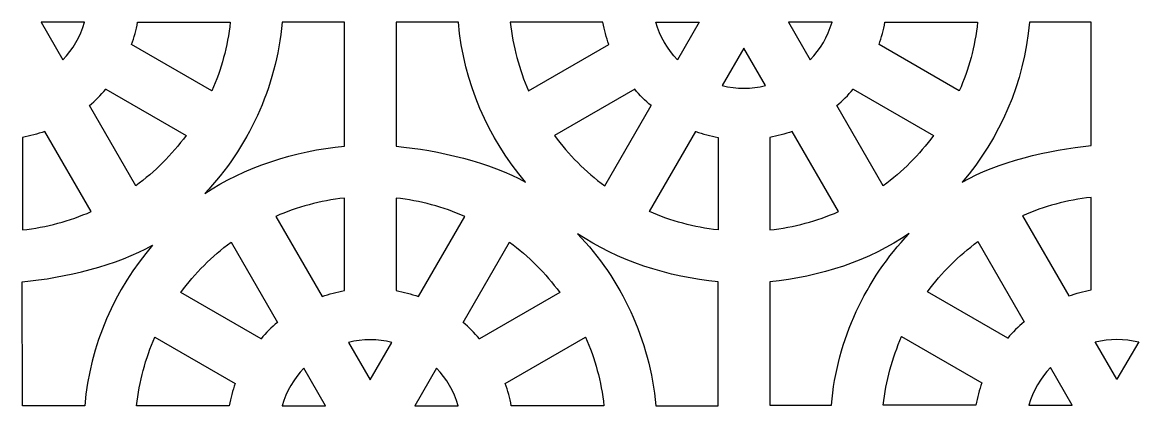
# Model space of a CAD drawing. Header units: centimetres. Extents: x -87 to 87, y -88 to 88.
# Drawn here: x -87.36 to -48.43, y -62.21 to -48.82 of the extents above; entities that cross this region are included whole.
import ezdxf

# ---------------------------------------------------------------- set-up
doc = ezdxf.new("R2010")
doc.units = ezdxf.units.CM
doc.header["$MEASUREMENT"] = 0
doc.layers.add('layer 1', color=7, linetype='Continuous')

msp = doc.modelspace()

# ---------------------------------------------------------------- linework, layer by layer
at = {"layer": 'layer 1', "color": 114}
for points, knots in [([(-86.69937, -48.81883), (-86.69937, -48.81883), (-85.18663, -48.81885), (-85.18663, -48.81885), (-85.18663, -48.81885), (-85.33214, -49.31608), (-85.59514, -49.76319), (-85.94348, -50.12805), (-85.94348, -50.12805), (-85.94348, -50.12805), (-86.69937, -48.81883), (-86.69937, -48.81883)], [0, 0, 0, 0, 0.25, 0.25, 0.25, 0.25, 0.5, 0.5, 0.5, 0.5, 1, 1, 1, 1]), ([(-80.74816, -51.21552), (-80.41961, -50.46833), (-80.1993, -49.6628), (-80.10712, -48.81885), (-80.10712, -48.81885), (-80.10712, -48.81885), (-83.3391, -48.81885), (-83.3391, -48.81885), (-83.3391, -48.81885), (-83.38786, -49.087), (-83.45803, -49.34772), (-83.54775, -49.59914), (-83.54775, -49.59914), (-83.54775, -49.59914), (-80.74816, -51.21552), (-80.74816, -51.21552)], [0, 0, 0, 0, 0.2, 0.2, 0.2, 0.2, 0.4, 0.4, 0.4, 0.4, 0.6, 0.6, 0.6, 0.6, 1, 1, 1, 1]), ([(-76.12488, -48.81886), (-76.12488, -48.81886), (-76.12489, -53.14588), (-76.12489, -53.14588), (-76.12489, -53.14588), (-77.84079, -53.29901), (-79.6426, -53.88578), (-80.99894, -54.79576), (-80.99894, -54.79576), (-79.49377, -53.20748), (-78.50413, -51.12576), (-78.29825, -48.81886), (-78.29825, -48.81886), (-78.29825, -48.81886), (-76.12488, -48.81886), (-76.12488, -48.81886)], [0, 0, 0, 0, 0.2, 0.2, 0.2, 0.2, 0.4, 0.4, 0.4, 0.4, 0.6, 0.6, 0.6, 0.6, 1, 1, 1, 1]), ([(-69.80921, -54.39729), (-71.01507, -53.7147), (-72.87427, -53.27533), (-74.32488, -53.14589), (-74.32488, -53.14589), (-74.32488, -53.14589), (-74.32538, -48.81885), (-74.32538, -48.81885), (-74.32538, -48.81885), (-74.32538, -48.81885), (-72.15194, -48.81885), (-72.15194, -48.81885), (-72.15194, -48.81885), (-71.96286, -50.93753), (-71.11267, -52.86628), (-69.80921, -54.39729)], [0, 0, 0, 0, 0.2, 0.2, 0.2, 0.2, 0.4, 0.4, 0.4, 0.4, 0.6, 0.6, 0.6, 0.6, 1, 1, 1, 1]), ([(-70.34305, -48.81885), (-70.34305, -48.81885), (-67.11107, -48.81883), (-67.11107, -48.81883), (-67.11107, -48.81883), (-67.06229, -49.08702), (-66.99223, -49.34779), (-66.9025, -49.59924), (-66.9025, -49.59924), (-66.9025, -49.59924), (-69.70192, -51.2155), (-69.70192, -51.2155), (-69.70192, -51.2155), (-70.03047, -50.4683), (-70.25086, -49.66281), (-70.34305, -48.81885)], [0, 0, 0, 0, 0.2, 0.2, 0.2, 0.2, 0.4, 0.4, 0.4, 0.4, 0.6, 0.6, 0.6, 0.6, 1, 1, 1, 1]), ([(-64.50664, -50.12808), (-64.50664, -50.12808), (-63.75075, -48.81885), (-63.75075, -48.81885), (-63.75075, -48.81885), (-63.75075, -48.81885), (-65.26353, -48.81885), (-65.26353, -48.81885), (-65.26353, -48.81885), (-65.11803, -49.31605), (-64.85501, -49.76318), (-64.50664, -50.12808)], [0, 0, 0, 0, 0.25, 0.25, 0.25, 0.25, 0.5, 0.5, 0.5, 0.5, 1, 1, 1, 1]), ([(-60.63301, -48.81883), (-60.63301, -48.81883), (-59.12027, -48.81885), (-59.12027, -48.81885), (-59.12027, -48.81885), (-59.26578, -49.31608), (-59.52878, -49.76319), (-59.87712, -50.12805), (-59.87712, -50.12805), (-59.87712, -50.12805), (-60.63301, -48.81883), (-60.63301, -48.81883)], [0, 0, 0, 0, 0.25, 0.25, 0.25, 0.25, 0.5, 0.5, 0.5, 0.5, 1, 1, 1, 1]), ([(-54.6818, -51.21552), (-54.35325, -50.46833), (-54.13294, -49.6628), (-54.04076, -48.81885), (-54.04076, -48.81885), (-54.04076, -48.81885), (-57.27274, -48.81885), (-57.27274, -48.81885), (-57.27274, -48.81885), (-57.3215, -49.087), (-57.39167, -49.34772), (-57.48139, -49.59914), (-57.48139, -49.59914), (-57.48139, -49.59914), (-54.6818, -51.21552), (-54.6818, -51.21552)], [0, 0, 0, 0, 0.2, 0.2, 0.2, 0.2, 0.4, 0.4, 0.4, 0.4, 0.6, 0.6, 0.6, 0.6, 1, 1, 1, 1]), ([(-50.08163, -48.81885), (-50.08163, -48.81885), (-50.08162, -53.12497), (-50.08162, -53.12497), (-50.08162, -53.12497), (-51.54793, -53.25582), (-53.36027, -53.70334), (-54.57573, -54.3986), (-54.57573, -54.3986), (-53.27165, -52.86738), (-52.42102, -50.93815), (-52.23189, -48.81886), (-52.23189, -48.81886), (-52.23189, -48.81886), (-50.08163, -48.81885), (-50.08163, -48.81885)], [0, 0, 0, 0, 0.2, 0.2, 0.2, 0.2, 0.4, 0.4, 0.4, 0.4, 0.6, 0.6, 0.6, 0.6, 1, 1, 1, 1]), ([(-62.94822, -51.02883), (-62.94822, -51.02883), (-62.19189, -49.71882), (-62.19189, -49.71882), (-62.19189, -49.71882), (-62.19189, -49.71882), (-61.43551, -51.02885), (-61.43551, -51.02885), (-61.43551, -51.02885), (-61.93027, -51.14884), (-62.45346, -51.14879), (-62.94822, -51.02883)], [0, 0, 0, 0, 0.25, 0.25, 0.25, 0.25, 0.5, 0.5, 0.5, 0.5, 1, 1, 1, 1]), ([(-85.01973, -51.72805), (-85.01973, -51.72805), (-83.40352, -54.52744), (-83.40352, -54.52744), (-83.40352, -54.52744), (-82.73412, -54.03482), (-82.14222, -53.44293), (-81.6496, -52.77353), (-81.6496, -52.77353), (-81.6496, -52.77353), (-84.44896, -51.15727), (-84.44896, -51.15727), (-84.44896, -51.15727), (-84.62359, -51.36247), (-84.81452, -51.55341), (-85.01973, -51.72805)], [0, 0, 0, 0, 0.2, 0.2, 0.2, 0.2, 0.4, 0.4, 0.4, 0.4, 0.6, 0.6, 0.6, 0.6, 1, 1, 1, 1]), ([(-67.04663, -54.52745), (-67.71603, -54.03483), (-68.30789, -53.44293), (-68.80052, -52.77353), (-68.80052, -52.77353), (-68.80052, -52.77353), (-66.00127, -51.15738), (-66.00127, -51.15738), (-66.00127, -51.15738), (-65.82662, -51.3626), (-65.63566, -51.55353), (-65.43045, -51.72817), (-65.43045, -51.72817), (-65.43045, -51.72817), (-67.04663, -54.52745), (-67.04663, -54.52745)], [0, 0, 0, 0, 0.2, 0.2, 0.2, 0.2, 0.4, 0.4, 0.4, 0.4, 0.6, 0.6, 0.6, 0.6, 1, 1, 1, 1]), ([(-58.95337, -51.72805), (-58.95337, -51.72805), (-57.33716, -54.52744), (-57.33716, -54.52744), (-57.33716, -54.52744), (-56.66776, -54.03482), (-56.07586, -53.44293), (-55.58324, -52.77353), (-55.58324, -52.77353), (-55.58324, -52.77353), (-58.3826, -51.15727), (-58.3826, -51.15727), (-58.3826, -51.15727), (-58.55723, -51.36247), (-58.74816, -51.55341), (-58.95337, -51.72805)], [0, 0, 0, 0, 0.2, 0.2, 0.2, 0.2, 0.4, 0.4, 0.4, 0.4, 0.6, 0.6, 0.6, 0.6, 1, 1, 1, 1]), ([(-87.35828, -56.06989), (-87.35828, -56.06989), (-87.35828, -52.83798), (-87.35828, -52.83798), (-87.35828, -52.83798), (-87.0901, -52.78921), (-86.82934, -52.71904), (-86.57789, -52.6293), (-86.57789, -52.6293), (-86.57789, -52.6293), (-84.96154, -55.42889), (-84.96154, -55.42889), (-84.96154, -55.42889), (-85.70876, -55.75745), (-86.51432, -55.9777), (-87.35828, -56.06989)], [0, 0, 0, 0, 0.2, 0.2, 0.2, 0.2, 0.4, 0.4, 0.4, 0.4, 0.6, 0.6, 0.6, 0.6, 1, 1, 1, 1]), ([(-63.87226, -52.62932), (-63.87226, -52.62932), (-65.48847, -55.42865), (-65.48847, -55.42865), (-65.48847, -55.42865), (-64.74127, -55.75721), (-63.93587, -55.97764), (-63.09192, -56.06981), (-63.09192, -56.06981), (-63.09192, -56.06981), (-63.09192, -52.83799), (-63.09192, -52.83799), (-63.09192, -52.83799), (-63.36009, -52.78923), (-63.62082, -52.71905), (-63.87226, -52.62932)], [0, 0, 0, 0, 0.2, 0.2, 0.2, 0.2, 0.4, 0.4, 0.4, 0.4, 0.6, 0.6, 0.6, 0.6, 1, 1, 1, 1]), ([(-61.29192, -56.06989), (-61.29192, -56.06989), (-61.29192, -52.83798), (-61.29192, -52.83798), (-61.29192, -52.83798), (-61.02374, -52.78921), (-60.76298, -52.71904), (-60.51153, -52.6293), (-60.51153, -52.6293), (-60.51153, -52.6293), (-58.89518, -55.42889), (-58.89518, -55.42889), (-58.89518, -55.42889), (-59.6424, -55.75745), (-60.44796, -55.9777), (-61.29192, -56.06989)], [0, 0, 0, 0, 0.2, 0.2, 0.2, 0.2, 0.4, 0.4, 0.4, 0.4, 0.6, 0.6, 0.6, 0.6, 1, 1, 1, 1]), ([(-76.12488, -54.95476), (-76.12488, -54.95476), (-76.12485, -58.18672), (-76.12485, -58.18672), (-76.12485, -58.18672), (-76.39305, -58.2355), (-76.65381, -58.30562), (-76.90526, -58.39535), (-76.90526, -58.39535), (-76.90526, -58.39535), (-78.5216, -55.5958), (-78.5216, -55.5958), (-78.5216, -55.5958), (-77.77439, -55.26724), (-76.96884, -55.04692), (-76.12488, -54.95476)], [0, 0, 0, 0, 0.2, 0.2, 0.2, 0.2, 0.4, 0.4, 0.4, 0.4, 0.6, 0.6, 0.6, 0.6, 1, 1, 1, 1]), ([(-73.54447, -58.39542), (-73.79593, -58.30569), (-74.0567, -58.2355), (-74.32491, -58.18672), (-74.32491, -58.18672), (-74.32491, -58.18672), (-74.32488, -54.95476), (-74.32488, -54.95476), (-74.32488, -54.95476), (-73.48092, -55.04693), (-72.6755, -55.26753), (-71.92828, -55.59609), (-71.92828, -55.59609), (-71.92828, -55.59609), (-73.54447, -58.39542), (-73.54447, -58.39542)], [0, 0, 0, 0, 0.2, 0.2, 0.2, 0.2, 0.4, 0.4, 0.4, 0.4, 0.6, 0.6, 0.6, 0.6, 1, 1, 1, 1]), ([(-50.86198, -58.37449), (-50.86198, -58.37449), (-52.47819, -55.57516), (-52.47819, -55.57516), (-52.47819, -55.57516), (-51.73099, -55.2466), (-50.92559, -55.02617), (-50.08164, -54.934), (-50.08164, -54.934), (-50.08164, -54.934), (-50.08164, -58.16582), (-50.08164, -58.16582), (-50.08164, -58.16582), (-50.34981, -58.21458), (-50.61054, -58.28476), (-50.86198, -58.37449)], [0, 0, 0, 0, 0.2, 0.2, 0.2, 0.2, 0.4, 0.4, 0.4, 0.4, 0.6, 0.6, 0.6, 0.6, 1, 1, 1, 1]), ([(-67.99321, -56.19985), (-66.62752, -57.12643), (-64.82602, -57.72408), (-63.0919, -57.87884), (-63.0919, -57.87884), (-63.0919, -57.87884), (-63.09191, -62.20595), (-63.09191, -62.20595), (-63.09191, -62.20595), (-63.09191, -62.20595), (-65.26484, -62.20595), (-65.26484, -62.20595), (-65.26484, -62.20595), (-65.47197, -59.8849), (-66.47249, -57.79179), (-67.99321, -56.19985)], [0, 0, 0, 0, 0.2, 0.2, 0.2, 0.2, 0.4, 0.4, 0.4, 0.4, 0.6, 0.6, 0.6, 0.6, 1, 1, 1, 1]), ([(-61.29244, -62.18496), (-61.29244, -62.18496), (-61.29272, -57.87891), (-61.29272, -57.87891), (-61.29272, -57.87891), (-59.55749, -57.72421), (-57.79828, -57.12601), (-56.43195, -56.19853), (-56.43195, -56.19853), (-57.94219, -57.78802), (-58.93538, -59.87346), (-59.14166, -62.18496), (-59.14166, -62.18496), (-59.14166, -62.18496), (-61.29244, -62.18496), (-61.29244, -62.18496)], [0, 0, 0, 0, 0.2, 0.2, 0.2, 0.2, 0.4, 0.4, 0.4, 0.4, 0.6, 0.6, 0.6, 0.6, 1, 1, 1, 1]), ([(-87.35885, -62.20595), (-87.35885, -62.20595), (-85.1849, -62.20595), (-85.1849, -62.20595), (-85.1849, -62.20595), (-84.99453, -60.0726), (-84.13388, -58.1318), (-82.81509, -56.59574), (-82.81509, -56.59574), (-84.03484, -57.29654), (-85.88585, -57.74756), (-87.35908, -57.87891), (-87.35908, -57.87891), (-87.35908, -57.87891), (-87.35885, -62.20595), (-87.35885, -62.20595)], [0, 0, 0, 0, 0.2, 0.2, 0.2, 0.2, 0.4, 0.4, 0.4, 0.4, 0.6, 0.6, 0.6, 0.6, 1, 1, 1, 1]), ([(-80.07956, -56.49731), (-80.74898, -56.98995), (-81.34091, -57.58177), (-81.83353, -58.25116), (-81.83353, -58.25116), (-81.83353, -58.25116), (-79.03416, -59.86737), (-79.03416, -59.86737), (-79.03416, -59.86737), (-78.85952, -59.66217), (-78.66859, -59.47127), (-78.46337, -59.29662), (-78.46337, -59.29662), (-78.46337, -59.29662), (-80.07956, -56.49731), (-80.07956, -56.49731)], [0, 0, 0, 0, 0.2, 0.2, 0.2, 0.2, 0.4, 0.4, 0.4, 0.4, 0.6, 0.6, 0.6, 0.6, 1, 1, 1, 1]), ([(-68.61627, -58.25122), (-69.10889, -57.58179), (-69.70091, -56.9903), (-70.37034, -56.49764), (-70.37034, -56.49764), (-70.37034, -56.49764), (-71.98634, -59.29663), (-71.98634, -59.29663), (-71.98634, -59.29663), (-71.78114, -59.47126), (-71.59022, -59.66218), (-71.41558, -59.86739), (-71.41558, -59.86739), (-71.41558, -59.86739), (-68.61627, -58.25122), (-68.61627, -58.25122)], [0, 0, 0, 0, 0.2, 0.2, 0.2, 0.2, 0.4, 0.4, 0.4, 0.4, 0.6, 0.6, 0.6, 0.6, 1, 1, 1, 1]), ([(-54.03635, -56.47636), (-54.70575, -56.96898), (-55.29761, -57.56088), (-55.79024, -58.23028), (-55.79024, -58.23028), (-55.79024, -58.23028), (-52.99099, -59.84643), (-52.99099, -59.84643), (-52.99099, -59.84643), (-52.81634, -59.64121), (-52.62538, -59.45028), (-52.42017, -59.27564), (-52.42017, -59.27564), (-52.42017, -59.27564), (-54.03635, -56.47636), (-54.03635, -56.47636)], [0, 0, 0, 0, 0.2, 0.2, 0.2, 0.2, 0.4, 0.4, 0.4, 0.4, 0.6, 0.6, 0.6, 0.6, 1, 1, 1, 1]), ([(-82.73495, -59.80919), (-83.06352, -60.55642), (-83.28385, -61.36196), (-83.37602, -62.20594), (-83.37602, -62.20594), (-83.37602, -62.20594), (-80.14407, -62.20602), (-80.14407, -62.20602), (-80.14407, -62.20602), (-80.09531, -61.93779), (-80.02522, -61.67696), (-79.93546, -61.42546), (-79.93546, -61.42546), (-79.93546, -61.42546), (-82.73495, -59.80919), (-82.73495, -59.80919)], [0, 0, 0, 0, 0.2, 0.2, 0.2, 0.2, 0.4, 0.4, 0.4, 0.4, 0.6, 0.6, 0.6, 0.6, 1, 1, 1, 1]), ([(-74.46849, -59.99584), (-74.46849, -59.99584), (-75.22486, -61.30593), (-75.22486, -61.30593), (-75.22486, -61.30593), (-75.22486, -61.30593), (-75.98118, -59.99584), (-75.98118, -59.99584), (-75.98118, -59.99584), (-75.4865, -59.87592), (-74.96317, -59.87591), (-74.46849, -59.99584)], [0, 0, 0, 0, 0.25, 0.25, 0.25, 0.25, 0.5, 0.5, 0.5, 0.5, 1, 1, 1, 1]), ([(-67.71475, -59.80919), (-67.71475, -59.80919), (-70.51436, -61.42553), (-70.51436, -61.42553), (-70.51436, -61.42553), (-70.42463, -61.677), (-70.35428, -61.93773), (-70.30551, -62.20595), (-70.30551, -62.20595), (-70.30551, -62.20595), (-67.07372, -62.20595), (-67.07372, -62.20595), (-67.07372, -62.20595), (-67.16589, -61.36197), (-67.3862, -60.5564), (-67.71475, -59.80919)], [0, 0, 0, 0, 0.2, 0.2, 0.2, 0.2, 0.4, 0.4, 0.4, 0.4, 0.6, 0.6, 0.6, 0.6, 1, 1, 1, 1]), ([(-57.33277, -62.18496), (-57.33277, -62.18496), (-54.10079, -62.18498), (-54.10079, -62.18498), (-54.10079, -62.18498), (-54.05201, -61.91679), (-53.98195, -61.65602), (-53.89222, -61.40457), (-53.89222, -61.40457), (-53.89222, -61.40457), (-56.69164, -59.78831), (-56.69164, -59.78831), (-56.69164, -59.78831), (-57.02019, -60.53551), (-57.24058, -61.341), (-57.33277, -62.18496)], [0, 0, 0, 0, 0.2, 0.2, 0.2, 0.2, 0.4, 0.4, 0.4, 0.4, 0.6, 0.6, 0.6, 0.6, 1, 1, 1, 1]), ([(-49.93794, -59.97498), (-49.93794, -59.97498), (-49.18161, -61.28499), (-49.18161, -61.28499), (-49.18161, -61.28499), (-49.18161, -61.28499), (-48.42523, -59.97496), (-48.42523, -59.97496), (-48.42523, -59.97496), (-48.91999, -59.85497), (-49.44318, -59.85502), (-49.93794, -59.97498)], [0, 0, 0, 0, 0.25, 0.25, 0.25, 0.25, 0.5, 0.5, 0.5, 0.5, 1, 1, 1, 1]), ([(-77.53959, -60.89665), (-77.53959, -60.89665), (-76.7837, -62.20595), (-76.7837, -62.20595), (-76.7837, -62.20595), (-76.7837, -62.20595), (-78.2965, -62.20595), (-78.2965, -62.20595), (-78.2965, -62.20595), (-78.151, -61.70872), (-77.88798, -61.26158), (-77.53959, -60.89665)], [0, 0, 0, 0, 0.25, 0.25, 0.25, 0.25, 0.5, 0.5, 0.5, 0.5, 1, 1, 1, 1]), ([(-73.66602, -62.20595), (-73.66602, -62.20595), (-72.91008, -60.89665), (-72.91008, -60.89665), (-72.91008, -60.89665), (-72.56172, -61.26154), (-72.29875, -61.70869), (-72.15325, -62.20595), (-72.15325, -62.20595), (-72.15325, -62.20595), (-73.66602, -62.20595), (-73.66602, -62.20595)], [0, 0, 0, 0, 0.25, 0.25, 0.25, 0.25, 0.5, 0.5, 0.5, 0.5, 1, 1, 1, 1]), ([(-51.49636, -60.87573), (-51.49636, -60.87573), (-50.74047, -62.18496), (-50.74047, -62.18496), (-50.74047, -62.18496), (-50.74047, -62.18496), (-52.25325, -62.18496), (-52.25325, -62.18496), (-52.25325, -62.18496), (-52.10775, -61.68776), (-51.84473, -61.24063), (-51.49636, -60.87573)], [0, 0, 0, 0, 0.25, 0.25, 0.25, 0.25, 0.5, 0.5, 0.5, 0.5, 1, 1, 1, 1])]:
    msp.add_open_spline(points, degree=3, knots=knots, dxfattribs=at)
at = {"layer": 'layer 1', "color": 250, "lineweight": 9}
for points, knots in [([(-86.69937, -48.81883), (-86.69937, -48.81883), (-85.18663, -48.81885), (-85.18663, -48.81885), (-85.18663, -48.81885), (-85.33214, -49.31608), (-85.59514, -49.76319), (-85.94348, -50.12805), (-85.94348, -50.12805), (-85.94348, -50.12805), (-86.69937, -48.81883), (-86.69937, -48.81883)], [0, 0, 0, 0, 0.25, 0.25, 0.25, 0.25, 0.5, 0.5, 0.5, 0.5, 1, 1, 1, 1]), ([(-80.74816, -51.21552), (-80.41961, -50.46833), (-80.1993, -49.6628), (-80.10712, -48.81885), (-80.10712, -48.81885), (-80.10712, -48.81885), (-83.3391, -48.81885), (-83.3391, -48.81885), (-83.3391, -48.81885), (-83.38786, -49.087), (-83.45803, -49.34772), (-83.54775, -49.59914), (-83.54775, -49.59914), (-83.54775, -49.59914), (-80.74816, -51.21552), (-80.74816, -51.21552)], [0, 0, 0, 0, 0.2, 0.2, 0.2, 0.2, 0.4, 0.4, 0.4, 0.4, 0.6, 0.6, 0.6, 0.6, 1, 1, 1, 1]), ([(-76.12488, -48.81886), (-76.12488, -48.81886), (-76.12489, -53.14588), (-76.12489, -53.14588), (-76.12489, -53.14588), (-77.84079, -53.29901), (-79.6426, -53.88578), (-80.99894, -54.79576), (-80.99894, -54.79576), (-79.49377, -53.20748), (-78.50413, -51.12576), (-78.29825, -48.81886), (-78.29825, -48.81886), (-78.29825, -48.81886), (-76.12488, -48.81886), (-76.12488, -48.81886)], [0, 0, 0, 0, 0.2, 0.2, 0.2, 0.2, 0.4, 0.4, 0.4, 0.4, 0.6, 0.6, 0.6, 0.6, 1, 1, 1, 1]), ([(-69.80921, -54.39729), (-71.01507, -53.7147), (-72.87427, -53.27533), (-74.32488, -53.14589), (-74.32488, -53.14589), (-74.32488, -53.14589), (-74.32538, -48.81885), (-74.32538, -48.81885), (-74.32538, -48.81885), (-74.32538, -48.81885), (-72.15194, -48.81885), (-72.15194, -48.81885), (-72.15194, -48.81885), (-71.96286, -50.93753), (-71.11267, -52.86628), (-69.80921, -54.39729)], [0, 0, 0, 0, 0.2, 0.2, 0.2, 0.2, 0.4, 0.4, 0.4, 0.4, 0.6, 0.6, 0.6, 0.6, 1, 1, 1, 1]), ([(-70.34305, -48.81885), (-70.34305, -48.81885), (-67.11107, -48.81883), (-67.11107, -48.81883), (-67.11107, -48.81883), (-67.06229, -49.08702), (-66.99223, -49.34779), (-66.9025, -49.59924), (-66.9025, -49.59924), (-66.9025, -49.59924), (-69.70192, -51.2155), (-69.70192, -51.2155), (-69.70192, -51.2155), (-70.03047, -50.4683), (-70.25086, -49.66281), (-70.34305, -48.81885)], [0, 0, 0, 0, 0.2, 0.2, 0.2, 0.2, 0.4, 0.4, 0.4, 0.4, 0.6, 0.6, 0.6, 0.6, 1, 1, 1, 1]), ([(-64.50664, -50.12808), (-64.50664, -50.12808), (-63.75075, -48.81885), (-63.75075, -48.81885), (-63.75075, -48.81885), (-63.75075, -48.81885), (-65.26353, -48.81885), (-65.26353, -48.81885), (-65.26353, -48.81885), (-65.11803, -49.31605), (-64.85501, -49.76318), (-64.50664, -50.12808)], [0, 0, 0, 0, 0.25, 0.25, 0.25, 0.25, 0.5, 0.5, 0.5, 0.5, 1, 1, 1, 1]), ([(-60.63301, -48.81883), (-60.63301, -48.81883), (-59.12027, -48.81885), (-59.12027, -48.81885), (-59.12027, -48.81885), (-59.26578, -49.31608), (-59.52878, -49.76319), (-59.87712, -50.12805), (-59.87712, -50.12805), (-59.87712, -50.12805), (-60.63301, -48.81883), (-60.63301, -48.81883)], [0, 0, 0, 0, 0.25, 0.25, 0.25, 0.25, 0.5, 0.5, 0.5, 0.5, 1, 1, 1, 1]), ([(-54.6818, -51.21552), (-54.35325, -50.46833), (-54.13294, -49.6628), (-54.04076, -48.81885), (-54.04076, -48.81885), (-54.04076, -48.81885), (-57.27274, -48.81885), (-57.27274, -48.81885), (-57.27274, -48.81885), (-57.3215, -49.087), (-57.39167, -49.34772), (-57.48139, -49.59914), (-57.48139, -49.59914), (-57.48139, -49.59914), (-54.6818, -51.21552), (-54.6818, -51.21552)], [0, 0, 0, 0, 0.2, 0.2, 0.2, 0.2, 0.4, 0.4, 0.4, 0.4, 0.6, 0.6, 0.6, 0.6, 1, 1, 1, 1]), ([(-50.08163, -48.81885), (-50.08163, -48.81885), (-50.08162, -53.12497), (-50.08162, -53.12497), (-50.08162, -53.12497), (-51.54793, -53.25582), (-53.36027, -53.70334), (-54.57573, -54.3986), (-54.57573, -54.3986), (-53.27165, -52.86738), (-52.42102, -50.93815), (-52.23189, -48.81886), (-52.23189, -48.81886), (-52.23189, -48.81886), (-50.08163, -48.81885), (-50.08163, -48.81885)], [0, 0, 0, 0, 0.2, 0.2, 0.2, 0.2, 0.4, 0.4, 0.4, 0.4, 0.6, 0.6, 0.6, 0.6, 1, 1, 1, 1]), ([(-62.94822, -51.02883), (-62.94822, -51.02883), (-62.19189, -49.71882), (-62.19189, -49.71882), (-62.19189, -49.71882), (-62.19189, -49.71882), (-61.43551, -51.02885), (-61.43551, -51.02885), (-61.43551, -51.02885), (-61.93027, -51.14884), (-62.45346, -51.14879), (-62.94822, -51.02883)], [0, 0, 0, 0, 0.25, 0.25, 0.25, 0.25, 0.5, 0.5, 0.5, 0.5, 1, 1, 1, 1]), ([(-85.01973, -51.72805), (-85.01973, -51.72805), (-83.40352, -54.52744), (-83.40352, -54.52744), (-83.40352, -54.52744), (-82.73412, -54.03482), (-82.14222, -53.44293), (-81.6496, -52.77353), (-81.6496, -52.77353), (-81.6496, -52.77353), (-84.44896, -51.15727), (-84.44896, -51.15727), (-84.44896, -51.15727), (-84.62359, -51.36247), (-84.81452, -51.55341), (-85.01973, -51.72805)], [0, 0, 0, 0, 0.2, 0.2, 0.2, 0.2, 0.4, 0.4, 0.4, 0.4, 0.6, 0.6, 0.6, 0.6, 1, 1, 1, 1]), ([(-67.04663, -54.52745), (-67.71603, -54.03483), (-68.30789, -53.44293), (-68.80052, -52.77353), (-68.80052, -52.77353), (-68.80052, -52.77353), (-66.00127, -51.15738), (-66.00127, -51.15738), (-66.00127, -51.15738), (-65.82662, -51.3626), (-65.63566, -51.55353), (-65.43045, -51.72817), (-65.43045, -51.72817), (-65.43045, -51.72817), (-67.04663, -54.52745), (-67.04663, -54.52745)], [0, 0, 0, 0, 0.2, 0.2, 0.2, 0.2, 0.4, 0.4, 0.4, 0.4, 0.6, 0.6, 0.6, 0.6, 1, 1, 1, 1]), ([(-58.95337, -51.72805), (-58.95337, -51.72805), (-57.33716, -54.52744), (-57.33716, -54.52744), (-57.33716, -54.52744), (-56.66776, -54.03482), (-56.07586, -53.44293), (-55.58324, -52.77353), (-55.58324, -52.77353), (-55.58324, -52.77353), (-58.3826, -51.15727), (-58.3826, -51.15727), (-58.3826, -51.15727), (-58.55723, -51.36247), (-58.74816, -51.55341), (-58.95337, -51.72805)], [0, 0, 0, 0, 0.2, 0.2, 0.2, 0.2, 0.4, 0.4, 0.4, 0.4, 0.6, 0.6, 0.6, 0.6, 1, 1, 1, 1]), ([(-87.35828, -56.06989), (-87.35828, -56.06989), (-87.35828, -52.83798), (-87.35828, -52.83798), (-87.35828, -52.83798), (-87.0901, -52.78921), (-86.82934, -52.71904), (-86.57789, -52.6293), (-86.57789, -52.6293), (-86.57789, -52.6293), (-84.96154, -55.42889), (-84.96154, -55.42889), (-84.96154, -55.42889), (-85.70876, -55.75745), (-86.51432, -55.9777), (-87.35828, -56.06989)], [0, 0, 0, 0, 0.2, 0.2, 0.2, 0.2, 0.4, 0.4, 0.4, 0.4, 0.6, 0.6, 0.6, 0.6, 1, 1, 1, 1]), ([(-63.87226, -52.62932), (-63.87226, -52.62932), (-65.48847, -55.42865), (-65.48847, -55.42865), (-65.48847, -55.42865), (-64.74127, -55.75721), (-63.93587, -55.97764), (-63.09192, -56.06981), (-63.09192, -56.06981), (-63.09192, -56.06981), (-63.09192, -52.83799), (-63.09192, -52.83799), (-63.09192, -52.83799), (-63.36009, -52.78923), (-63.62082, -52.71905), (-63.87226, -52.62932)], [0, 0, 0, 0, 0.2, 0.2, 0.2, 0.2, 0.4, 0.4, 0.4, 0.4, 0.6, 0.6, 0.6, 0.6, 1, 1, 1, 1]), ([(-61.29192, -56.06989), (-61.29192, -56.06989), (-61.29192, -52.83798), (-61.29192, -52.83798), (-61.29192, -52.83798), (-61.02374, -52.78921), (-60.76298, -52.71904), (-60.51153, -52.6293), (-60.51153, -52.6293), (-60.51153, -52.6293), (-58.89518, -55.42889), (-58.89518, -55.42889), (-58.89518, -55.42889), (-59.6424, -55.75745), (-60.44796, -55.9777), (-61.29192, -56.06989)], [0, 0, 0, 0, 0.2, 0.2, 0.2, 0.2, 0.4, 0.4, 0.4, 0.4, 0.6, 0.6, 0.6, 0.6, 1, 1, 1, 1]), ([(-76.12488, -54.95476), (-76.12488, -54.95476), (-76.12485, -58.18672), (-76.12485, -58.18672), (-76.12485, -58.18672), (-76.39305, -58.2355), (-76.65381, -58.30562), (-76.90526, -58.39535), (-76.90526, -58.39535), (-76.90526, -58.39535), (-78.5216, -55.5958), (-78.5216, -55.5958), (-78.5216, -55.5958), (-77.77439, -55.26724), (-76.96884, -55.04692), (-76.12488, -54.95476)], [0, 0, 0, 0, 0.2, 0.2, 0.2, 0.2, 0.4, 0.4, 0.4, 0.4, 0.6, 0.6, 0.6, 0.6, 1, 1, 1, 1]), ([(-73.54447, -58.39542), (-73.79593, -58.30569), (-74.0567, -58.2355), (-74.32491, -58.18672), (-74.32491, -58.18672), (-74.32491, -58.18672), (-74.32488, -54.95476), (-74.32488, -54.95476), (-74.32488, -54.95476), (-73.48092, -55.04693), (-72.6755, -55.26753), (-71.92828, -55.59609), (-71.92828, -55.59609), (-71.92828, -55.59609), (-73.54447, -58.39542), (-73.54447, -58.39542)], [0, 0, 0, 0, 0.2, 0.2, 0.2, 0.2, 0.4, 0.4, 0.4, 0.4, 0.6, 0.6, 0.6, 0.6, 1, 1, 1, 1]), ([(-50.86198, -58.37449), (-50.86198, -58.37449), (-52.47819, -55.57516), (-52.47819, -55.57516), (-52.47819, -55.57516), (-51.73099, -55.2466), (-50.92559, -55.02617), (-50.08164, -54.934), (-50.08164, -54.934), (-50.08164, -54.934), (-50.08164, -58.16582), (-50.08164, -58.16582), (-50.08164, -58.16582), (-50.34981, -58.21458), (-50.61054, -58.28476), (-50.86198, -58.37449)], [0, 0, 0, 0, 0.2, 0.2, 0.2, 0.2, 0.4, 0.4, 0.4, 0.4, 0.6, 0.6, 0.6, 0.6, 1, 1, 1, 1]), ([(-67.99321, -56.19985), (-66.62752, -57.12643), (-64.82602, -57.72408), (-63.0919, -57.87884), (-63.0919, -57.87884), (-63.0919, -57.87884), (-63.09191, -62.20595), (-63.09191, -62.20595), (-63.09191, -62.20595), (-63.09191, -62.20595), (-65.26484, -62.20595), (-65.26484, -62.20595), (-65.26484, -62.20595), (-65.47197, -59.8849), (-66.47249, -57.79179), (-67.99321, -56.19985)], [0, 0, 0, 0, 0.2, 0.2, 0.2, 0.2, 0.4, 0.4, 0.4, 0.4, 0.6, 0.6, 0.6, 0.6, 1, 1, 1, 1]), ([(-61.29244, -62.18496), (-61.29244, -62.18496), (-61.29272, -57.87891), (-61.29272, -57.87891), (-61.29272, -57.87891), (-59.55749, -57.72421), (-57.79828, -57.12601), (-56.43195, -56.19853), (-56.43195, -56.19853), (-57.94219, -57.78802), (-58.93538, -59.87346), (-59.14166, -62.18496), (-59.14166, -62.18496), (-59.14166, -62.18496), (-61.29244, -62.18496), (-61.29244, -62.18496)], [0, 0, 0, 0, 0.2, 0.2, 0.2, 0.2, 0.4, 0.4, 0.4, 0.4, 0.6, 0.6, 0.6, 0.6, 1, 1, 1, 1]), ([(-87.35885, -62.20595), (-87.35885, -62.20595), (-85.1849, -62.20595), (-85.1849, -62.20595), (-85.1849, -62.20595), (-84.99453, -60.0726), (-84.13388, -58.1318), (-82.81509, -56.59574), (-82.81509, -56.59574), (-84.03484, -57.29654), (-85.88585, -57.74756), (-87.35908, -57.87891), (-87.35908, -57.87891), (-87.35908, -57.87891), (-87.35885, -62.20595), (-87.35885, -62.20595)], [0, 0, 0, 0, 0.2, 0.2, 0.2, 0.2, 0.4, 0.4, 0.4, 0.4, 0.6, 0.6, 0.6, 0.6, 1, 1, 1, 1]), ([(-80.07956, -56.49731), (-80.74898, -56.98995), (-81.34091, -57.58177), (-81.83353, -58.25116), (-81.83353, -58.25116), (-81.83353, -58.25116), (-79.03416, -59.86737), (-79.03416, -59.86737), (-79.03416, -59.86737), (-78.85952, -59.66217), (-78.66859, -59.47127), (-78.46337, -59.29662), (-78.46337, -59.29662), (-78.46337, -59.29662), (-80.07956, -56.49731), (-80.07956, -56.49731)], [0, 0, 0, 0, 0.2, 0.2, 0.2, 0.2, 0.4, 0.4, 0.4, 0.4, 0.6, 0.6, 0.6, 0.6, 1, 1, 1, 1]), ([(-68.61627, -58.25122), (-69.10889, -57.58179), (-69.70091, -56.9903), (-70.37034, -56.49764), (-70.37034, -56.49764), (-70.37034, -56.49764), (-71.98634, -59.29663), (-71.98634, -59.29663), (-71.98634, -59.29663), (-71.78114, -59.47126), (-71.59022, -59.66218), (-71.41558, -59.86739), (-71.41558, -59.86739), (-71.41558, -59.86739), (-68.61627, -58.25122), (-68.61627, -58.25122)], [0, 0, 0, 0, 0.2, 0.2, 0.2, 0.2, 0.4, 0.4, 0.4, 0.4, 0.6, 0.6, 0.6, 0.6, 1, 1, 1, 1]), ([(-54.03635, -56.47636), (-54.70575, -56.96898), (-55.29761, -57.56088), (-55.79024, -58.23028), (-55.79024, -58.23028), (-55.79024, -58.23028), (-52.99099, -59.84643), (-52.99099, -59.84643), (-52.99099, -59.84643), (-52.81634, -59.64121), (-52.62538, -59.45028), (-52.42017, -59.27564), (-52.42017, -59.27564), (-52.42017, -59.27564), (-54.03635, -56.47636), (-54.03635, -56.47636)], [0, 0, 0, 0, 0.2, 0.2, 0.2, 0.2, 0.4, 0.4, 0.4, 0.4, 0.6, 0.6, 0.6, 0.6, 1, 1, 1, 1]), ([(-82.73495, -59.80919), (-83.06352, -60.55642), (-83.28385, -61.36196), (-83.37602, -62.20594), (-83.37602, -62.20594), (-83.37602, -62.20594), (-80.14407, -62.20602), (-80.14407, -62.20602), (-80.14407, -62.20602), (-80.09531, -61.93779), (-80.02522, -61.67696), (-79.93546, -61.42546), (-79.93546, -61.42546), (-79.93546, -61.42546), (-82.73495, -59.80919), (-82.73495, -59.80919)], [0, 0, 0, 0, 0.2, 0.2, 0.2, 0.2, 0.4, 0.4, 0.4, 0.4, 0.6, 0.6, 0.6, 0.6, 1, 1, 1, 1]), ([(-74.46849, -59.99584), (-74.46849, -59.99584), (-75.22486, -61.30593), (-75.22486, -61.30593), (-75.22486, -61.30593), (-75.22486, -61.30593), (-75.98118, -59.99584), (-75.98118, -59.99584), (-75.98118, -59.99584), (-75.4865, -59.87592), (-74.96317, -59.87591), (-74.46849, -59.99584)], [0, 0, 0, 0, 0.25, 0.25, 0.25, 0.25, 0.5, 0.5, 0.5, 0.5, 1, 1, 1, 1]), ([(-67.71475, -59.80919), (-67.71475, -59.80919), (-70.51436, -61.42553), (-70.51436, -61.42553), (-70.51436, -61.42553), (-70.42463, -61.677), (-70.35428, -61.93773), (-70.30551, -62.20595), (-70.30551, -62.20595), (-70.30551, -62.20595), (-67.07372, -62.20595), (-67.07372, -62.20595), (-67.07372, -62.20595), (-67.16589, -61.36197), (-67.3862, -60.5564), (-67.71475, -59.80919)], [0, 0, 0, 0, 0.2, 0.2, 0.2, 0.2, 0.4, 0.4, 0.4, 0.4, 0.6, 0.6, 0.6, 0.6, 1, 1, 1, 1]), ([(-57.33277, -62.18496), (-57.33277, -62.18496), (-54.10079, -62.18498), (-54.10079, -62.18498), (-54.10079, -62.18498), (-54.05201, -61.91679), (-53.98195, -61.65602), (-53.89222, -61.40457), (-53.89222, -61.40457), (-53.89222, -61.40457), (-56.69164, -59.78831), (-56.69164, -59.78831), (-56.69164, -59.78831), (-57.02019, -60.53551), (-57.24058, -61.341), (-57.33277, -62.18496)], [0, 0, 0, 0, 0.2, 0.2, 0.2, 0.2, 0.4, 0.4, 0.4, 0.4, 0.6, 0.6, 0.6, 0.6, 1, 1, 1, 1]), ([(-49.93794, -59.97498), (-49.93794, -59.97498), (-49.18161, -61.28499), (-49.18161, -61.28499), (-49.18161, -61.28499), (-49.18161, -61.28499), (-48.42523, -59.97496), (-48.42523, -59.97496), (-48.42523, -59.97496), (-48.91999, -59.85497), (-49.44318, -59.85502), (-49.93794, -59.97498)], [0, 0, 0, 0, 0.25, 0.25, 0.25, 0.25, 0.5, 0.5, 0.5, 0.5, 1, 1, 1, 1]), ([(-77.53959, -60.89665), (-77.53959, -60.89665), (-76.7837, -62.20595), (-76.7837, -62.20595), (-76.7837, -62.20595), (-76.7837, -62.20595), (-78.2965, -62.20595), (-78.2965, -62.20595), (-78.2965, -62.20595), (-78.151, -61.70872), (-77.88798, -61.26158), (-77.53959, -60.89665)], [0, 0, 0, 0, 0.25, 0.25, 0.25, 0.25, 0.5, 0.5, 0.5, 0.5, 1, 1, 1, 1]), ([(-73.66602, -62.20595), (-73.66602, -62.20595), (-72.91008, -60.89665), (-72.91008, -60.89665), (-72.91008, -60.89665), (-72.56172, -61.26154), (-72.29875, -61.70869), (-72.15325, -62.20595), (-72.15325, -62.20595), (-72.15325, -62.20595), (-73.66602, -62.20595), (-73.66602, -62.20595)], [0, 0, 0, 0, 0.25, 0.25, 0.25, 0.25, 0.5, 0.5, 0.5, 0.5, 1, 1, 1, 1]), ([(-51.49636, -60.87573), (-51.49636, -60.87573), (-50.74047, -62.18496), (-50.74047, -62.18496), (-50.74047, -62.18496), (-50.74047, -62.18496), (-52.25325, -62.18496), (-52.25325, -62.18496), (-52.25325, -62.18496), (-52.10775, -61.68776), (-51.84473, -61.24063), (-51.49636, -60.87573)], [0, 0, 0, 0, 0.25, 0.25, 0.25, 0.25, 0.5, 0.5, 0.5, 0.5, 1, 1, 1, 1])]:
    msp.add_open_spline(points, degree=3, knots=knots, dxfattribs=at)

doc.saveas('drawing.dxf')
